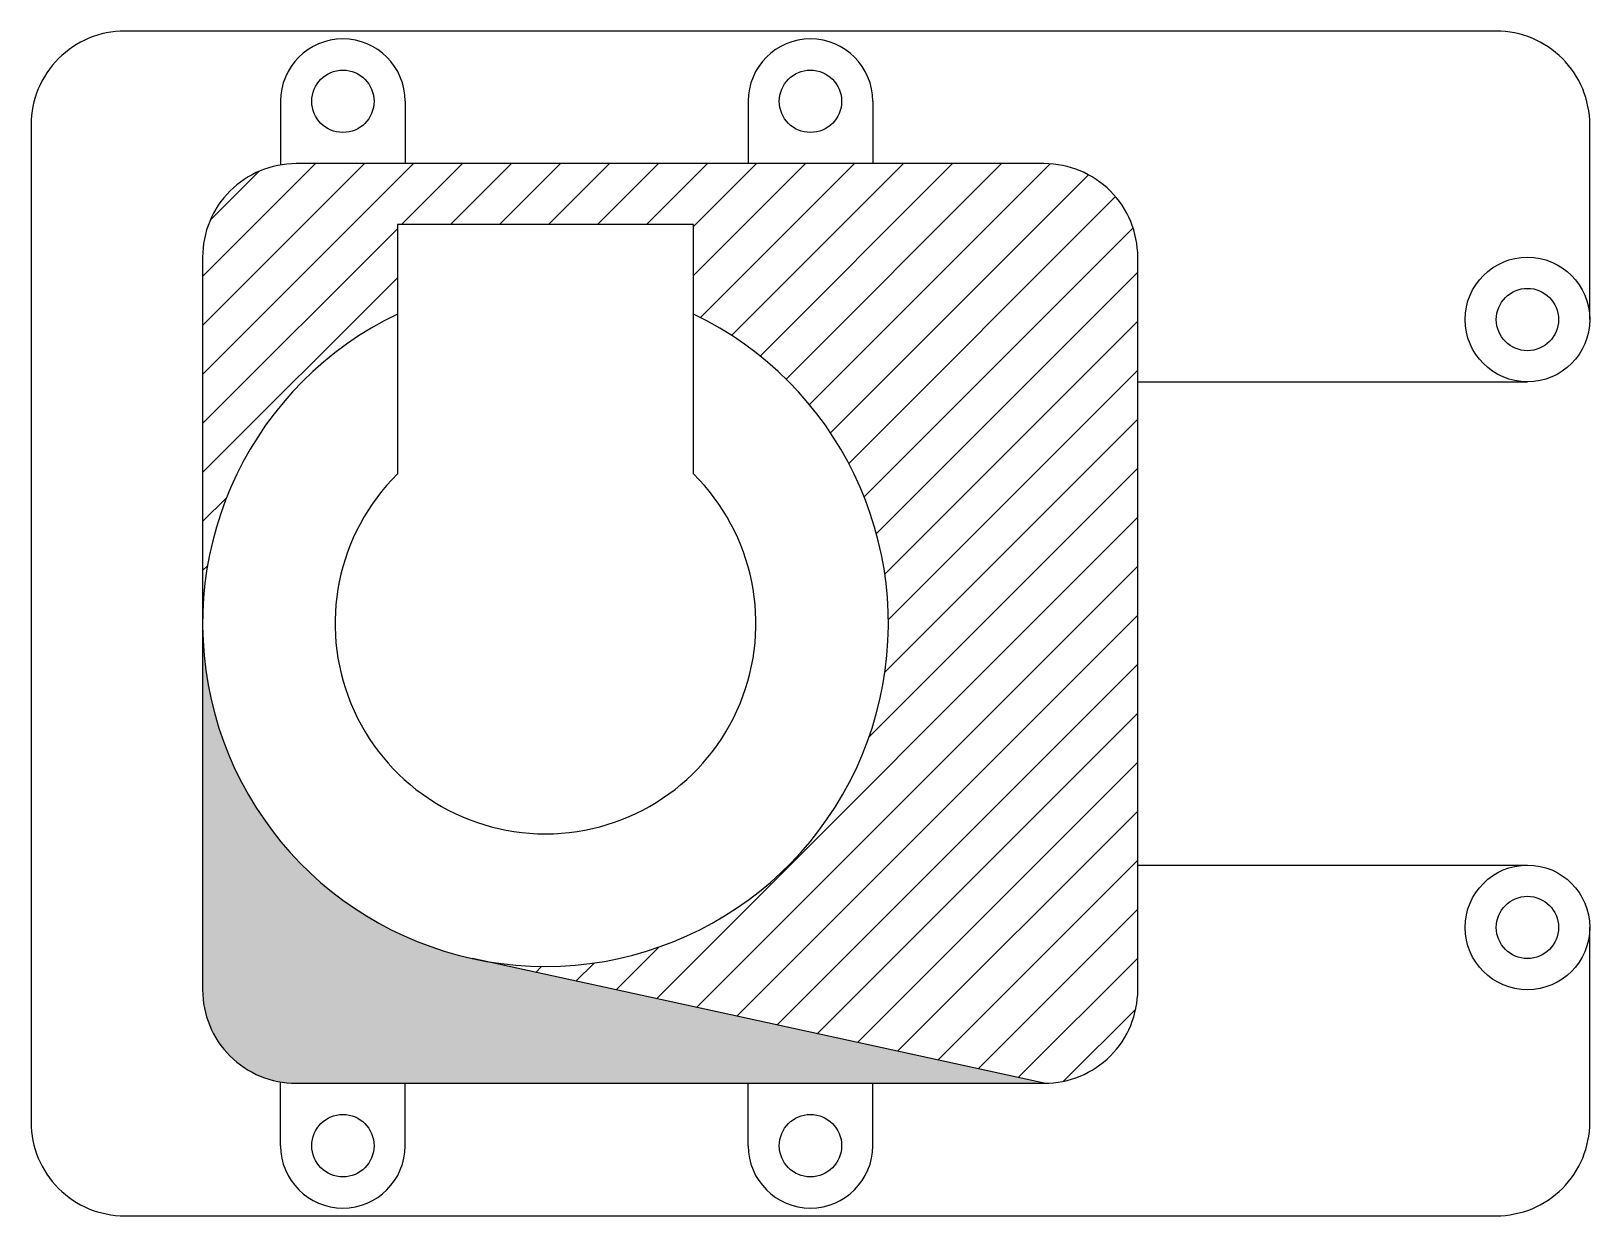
# Model space of a CAD drawing. Header units: millimetres. Extents: x 2358 to 2558, y 1806 to 1958.
import ezdxf

# ---------------------------------------------------------------- set-up
doc = ezdxf.new("R2010")
doc.units = ezdxf.units.MM

msp = doc.modelspace()

# ---------------------------------------------------------------- hatches: boundary and pattern name
h = msp.add_hatch()
h.set_pattern_fill('ANSI31', color=256, scale=1.4)
h.paths.add_polyline_path([(2499.58, 1929.47, 0.414214), (2487.58, 1941.47), (2391.58, 1941.47, 0.414214), (2379.58, 1929.47), (2379.58, 1882.47, -0.288716), (2404.58, 1922.15), (2404.58, 1933.65), (2442.58, 1933.65), (2442.58, 1922.15, -0.890388), (2414.2, 1839.48), (2487.58, 1823.47, 0.414214), (2499.58, 1835.47)])
h = msp.add_hatch(color=256)
h.dxf.hatch_style = 1
h.paths.add_polyline_path([(2414.2, 1839.48, -0.352602), (2379.58, 1882.47), (2379.58, 1835.47, 0.414214), (2391.58, 1823.47), (2487.58, 1823.47)])

# ---------------------------------------------------------------- linework, layer by layer
for p, q in [((2389.58, 1949.47), (2389.58, 1941.3)), ((2405.58, 1949.47), (2405.58, 1941.47)), ((2449.58, 1949.47), (2449.58, 1941.47)), ((2465.58, 1949.47), (2465.58, 1941.47)), ((2499.58, 1913.47), (2549.58, 1913.47)), ((2499.58, 1851.47), (2549.58, 1851.47)), ((2487.58, 1823.47), (2414.2, 1839.48)), ((2389.58, 1815.47), (2389.58, 1823.64)), ((2405.58, 1815.47), (2405.58, 1823.47)), ((2449.58, 1815.47), (2449.58, 1823.47)), ((2465.58, 1815.47), (2465.58, 1823.47))]:
    msp.add_line(p, q)
msp.add_lwpolyline([(2557.58, 1921.47), (2557.58, 1946.47, 0.414214), (2545.58, 1958.47), (2369.58, 1958.47, 0.414214), (2357.58, 1946.47), (2357.58, 1818.47, 0.414214), (2369.58, 1806.47), (2545.58, 1806.47, 0.414214), (2557.58, 1818.47), (2557.58, 1843.47)], format="xyb")
msp.add_lwpolyline([(2391.58, 1823.47), (2487.58, 1823.47, 0.414214), (2499.58, 1835.47), (2499.58, 1929.47, 0.414214), (2487.58, 1941.47), (2391.58, 1941.47, 0.414214), (2379.58, 1929.47), (2379.58, 1835.47, 0.414214)], format="xyb", close=True)
msp.add_lwpolyline([(2442.58, 1901.65), (2442.58, 1933.65), (2404.58, 1933.65), (2404.58, 1901.65)])
for centre, radius in [((2397.58, 1949.47), 4), ((2457.58, 1949.47), 4), ((2549.58, 1921.47), 8), ((2549.58, 1921.47), 4), ((2549.58, 1843.47), 8), ((2549.58, 1843.47), 4), ((2397.58, 1815.47), 4), ((2457.58, 1815.47), 4)]:
    msp.add_circle(centre, radius)
for centre, radius, start, end in [((2397.58, 1949.47), 8, 0, 180), ((2457.58, 1949.47), 8, 0, 180), ((2423.58, 1882.47), 44, 115.583, 64.417), ((2423.58, 1882.47), 27, 134.7249, 45.2751), ((2397.58, 1815.47), 8, 180, 0), ((2457.58, 1815.47), 8, 180, 0)]:
    msp.add_arc(centre, radius, start, end)

doc.saveas('drawing.dxf')
